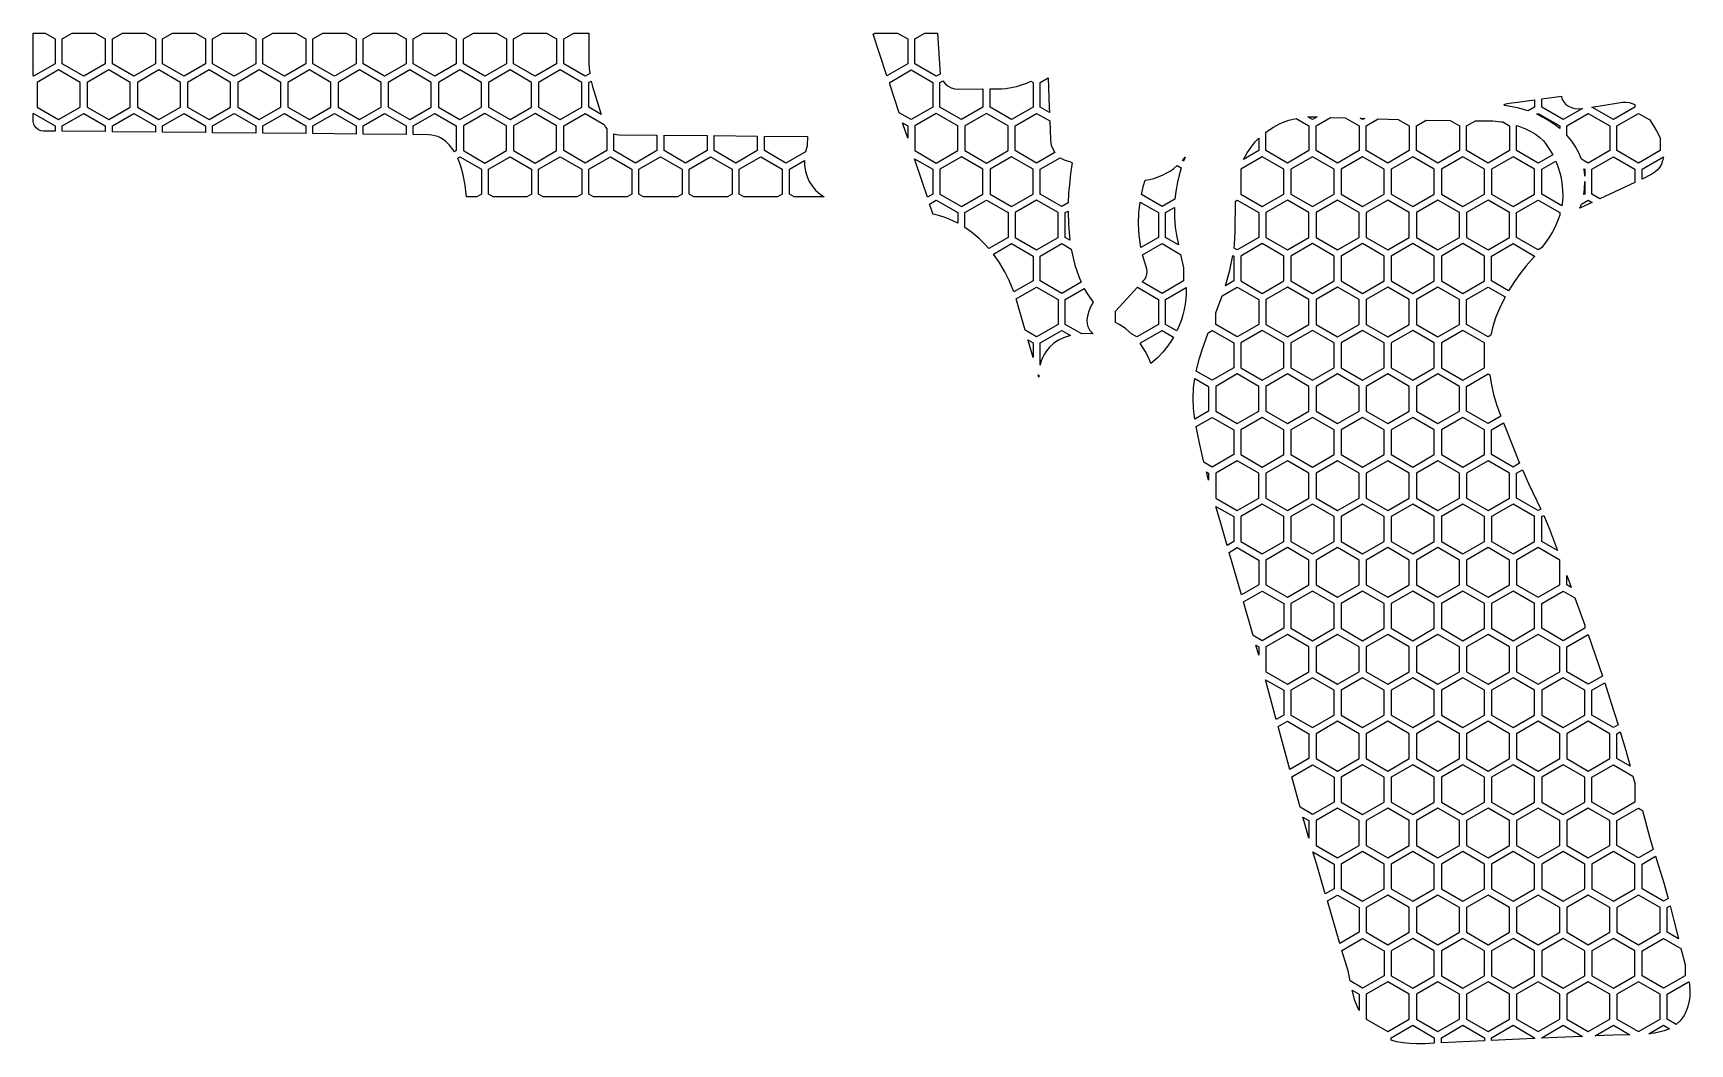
# Model space of a CAD drawing. Header units: millimetres. Extents: x 30 to 147, y -153 to -82.
import ezdxf

# ---------------------------------------------------------------- set-up
doc = ezdxf.new("R2010")
doc.units = ezdxf.units.MM

# ---------------------------------------------------------------- blocks, each defined once
blk = doc.blocks.new('HEX')
blk.add_lwpolyline([(1.516, 0.875), (0, 1.75), (-1.516, 0.875), (-1.516, -0.875), (0, -1.75), (1.516, -0.875)], close=True)

msp = doc.modelspace()

# ---------------------------------------------------------------- linework, layer by layer
for points in [[(30.169, -84.561), (30.169, -81.548), (31.012, -81.548), (31.715, -81.954), (31.715, -83.704), (30.2, -84.579), (30.169, -84.561)], [(32.919, -81.548), (34.543, -81.548), (35.246, -81.954), (35.246, -83.704), (33.731, -84.579), (32.215, -83.704), (32.215, -81.954), (32.919, -81.548)], [(36.45, -81.548), (38.074, -81.548), (38.777, -81.954), (38.777, -83.704), (37.262, -84.579), (35.746, -83.704), (35.746, -81.954), (36.45, -81.548)], [(39.981, -81.548), (41.605, -81.548), (42.308, -81.954), (42.308, -83.704), (40.793, -84.579), (39.277, -83.704), (39.277, -81.954), (39.981, -81.548)], [(43.512, -81.548), (45.136, -81.548), (45.84, -81.954), (45.84, -83.704), (44.324, -84.579), (42.808, -83.704), (42.808, -81.954), (43.512, -81.548)], [(47.043, -81.548), (48.667, -81.548), (49.371, -81.954), (49.371, -83.704), (47.855, -84.579), (46.34, -83.704), (46.34, -81.954), (47.043, -81.548)], [(50.574, -81.548), (52.198, -81.548), (52.902, -81.954), (52.902, -83.704), (51.386, -84.579), (49.871, -83.704), (49.871, -81.954), (50.574, -81.548)], [(54.105, -81.548), (55.729, -81.548), (56.433, -81.954), (56.433, -83.704), (54.917, -84.579), (53.402, -83.704), (53.402, -81.954), (54.105, -81.548)], [(57.637, -81.548), (59.26, -81.548), (59.964, -81.954), (59.964, -83.704), (58.448, -84.579), (56.933, -83.704), (56.933, -81.954), (57.637, -81.548)], [(61.168, -81.548), (62.791, -81.548), (63.495, -81.954), (63.495, -83.704), (61.979, -84.579), (60.464, -83.704), (60.464, -81.954), (61.168, -81.548)], [(64.699, -81.548), (66.322, -81.548), (67.026, -81.954), (67.026, -83.704), (65.511, -84.579), (63.995, -83.704), (63.995, -81.954), (64.699, -81.548)], [(69.297, -81.548), (69.298, -83.636), (69.318, -84.032), (69.36, -84.395), (69.042, -84.579), (67.526, -83.704), (67.526, -81.954), (68.23, -81.548), (69.297, -81.548)], [(90.284, -84.547), (89.308, -81.61), (89.422, -81.544), (91.034, -81.544), (91.744, -81.954), (91.744, -83.704), (90.284, -84.547)], [(92.953, -81.544), (93.83, -81.544), (94.021, -84.428), (93.759, -84.579), (92.244, -83.704), (92.244, -81.954), (92.953, -81.544)], [(69.46, -84.924), (69.563, -85.306), (70.163, -87.265), (69.292, -86.762), (69.292, -85.012), (69.46, -84.924)], [(91.15, -87.15), (90.478, -85.13), (90.478, -85.012), (91.994, -84.137), (93.509, -85.012), (93.509, -86.762), (91.994, -87.637), (91.15, -87.15)], [(94.209, -84.897), (94.409, -85.136), (94.599, -85.284), (94.814, -85.394), (95.05, -85.463), (95.302, -85.486), (97.04, -85.476), (97.04, -86.762), (95.525, -87.637), (94.009, -86.762), (94.009, -85.012), (94.209, -84.897)], [(97.54, -85.473), (98.369, -85.461), (98.654, -85.437), (99.031, -85.382), (99.403, -85.3), (99.767, -85.193), (100.123, -85.06), (100.422, -84.926), (100.571, -85.012), (100.571, -86.762), (99.056, -87.637), (97.54, -86.762), (97.54, -85.473)], [(101.622, -84.694), (101.702, -86.782), (101.716, -87.134), (101.071, -86.762), (101.071, -85.012), (101.622, -84.694)], [(135.427, -87.025), (134.676, -86.812), (133.785, -86.645), (133.727, -86.563), (133.866, -86.517), (134.08, -86.475), (134.68, -86.414), (135.882, -86.248), (135.882, -86.762), (135.427, -87.025)], [(136.382, -86.18), (137.773, -85.988), (137.809, -86.171), (137.907, -86.369), (138.055, -86.54), (138.272, -86.697), (138.483, -86.79), (138.704, -86.843), (138.966, -86.864), (139.258, -86.852), (137.898, -87.637), (136.382, -86.762), (136.382, -86.18)], [(30.901, -88.441), (30.718, -88.416), (30.552, -88.349), (30.383, -88.221), (30.275, -88.082), (30.213, -87.953), (30.172, -87.776), (30.169, -87.213), (30.2, -87.195), (31.715, -88.07), (31.715, -88.448), (30.901, -88.441)], [(35.246, -88.482), (32.215, -88.453), (32.215, -88.07), (33.731, -87.195), (35.246, -88.07), (35.246, -88.482)], [(38.777, -88.516), (35.746, -88.487), (35.746, -88.07), (37.262, -87.195), (38.777, -88.07), (38.777, -88.516)], [(42.308, -88.55), (39.277, -88.521), (39.277, -88.07), (40.793, -87.195), (42.308, -88.07), (42.308, -88.55)], [(45.84, -88.584), (42.808, -88.555), (42.808, -88.07), (44.324, -87.195), (45.84, -88.07), (45.84, -88.584)], [(49.371, -88.618), (46.34, -88.589), (46.34, -88.07), (47.855, -87.195), (49.371, -88.07), (49.371, -88.618)], [(52.902, -88.652), (49.871, -88.622), (49.871, -88.07), (51.386, -87.195), (52.902, -88.07), (52.902, -88.652)], [(56.433, -88.685), (53.402, -88.656), (53.402, -88.07), (54.917, -87.195), (56.433, -88.07), (56.433, -88.685)], [(59.744, -89.761), (59.49, -89.428), (59.194, -89.143), (59.028, -89.023), (58.851, -88.919), (58.662, -88.833), (58.46, -88.767), (58.245, -88.722), (58.016, -88.701), (56.933, -88.69), (56.933, -88.07), (58.448, -87.195), (59.964, -88.07), (59.964, -89.82), (59.83, -89.898), (59.744, -89.761)], [(70.381, -87.968), (70.471, -88.156), (70.557, -88.281), (70.557, -89.82), (69.042, -90.695), (67.526, -89.82), (67.526, -88.07), (69.042, -87.195), (70.381, -87.968)], [(101.739, -87.725), (101.79, -89.049), (101.816, -89.281), (101.85, -89.43), (101.928, -89.643), (102.109, -89.952), (100.821, -90.695), (99.306, -89.82), (99.306, -88.07), (100.821, -87.195), (101.739, -87.725)], [(119.909, -87.445), (120.259, -87.441), (120.566, -87.45), (120.242, -87.637), (119.909, -87.445)], [(121.518, -87.478), (122.551, -87.509), (123.524, -88.07), (123.524, -89.82), (122.008, -90.695), (120.492, -89.82), (120.492, -88.07), (121.518, -87.478)], [(137.648, -88.26), (137.275, -87.971), (136.823, -87.671), (136.479, -87.475), (136.026, -87.256), (136.132, -87.195), (137.648, -88.07), (137.648, -88.26)], [(139.184, -90.419), (139.006, -89.977), (138.743, -89.497), (138.507, -89.155), (138.148, -88.729), (138.148, -88.07), (139.663, -87.195), (141.179, -88.07), (141.179, -89.82), (139.663, -90.695), (139.184, -90.419)], [(139.913, -86.762), (141.646, -86.466), (142.06, -86.416), (142.302, -86.413), (142.541, -86.438), (142.742, -86.491), (142.945, -86.576), (142.945, -86.762), (141.429, -87.637), (139.913, -86.762)], [(143.997, -87.658), (144.452, -88.414), (144.71, -88.923), (144.71, -89.82), (143.195, -90.695), (141.679, -89.82), (141.679, -88.07), (143.195, -87.195), (143.997, -87.658)], [(71.057, -88.64), (71.252, -88.691), (71.434, -88.708), (74.088, -88.73), (74.088, -89.82), (72.573, -90.695), (71.057, -89.82), (71.057, -88.64)], [(91.744, -88.936), (91.407, -87.925), (91.387, -87.864), (91.744, -88.07), (91.744, -88.936)], [(116.961, -88.515), (117.489, -88.159), (117.909, -87.937), (118.127, -87.84), (118.575, -87.676), (119.083, -87.545), (119.992, -88.07), (119.992, -89.82), (118.477, -90.695), (116.961, -89.82), (116.961, -88.515)], [(123.606, -87.54), (123.924, -87.55), (123.774, -87.637), (123.606, -87.54)], [(124.874, -87.579), (126.275, -87.62), (127.055, -88.07), (127.055, -89.82), (125.539, -90.695), (124.024, -89.82), (124.024, -88.07), (124.874, -87.579)], [(128.256, -87.665), (129.929, -87.691), (130.586, -88.07), (130.586, -89.82), (129.07, -90.695), (127.555, -89.82), (127.555, -88.07), (128.256, -87.665)], [(131.71, -87.709), (132.938, -87.721), (133.532, -87.781), (133.65, -87.8), (134.117, -88.07), (134.117, -89.82), (132.601, -90.695), (131.086, -89.82), (131.086, -88.07), (131.71, -87.709)], [(134.646, -88.053), (135.242, -88.283), (135.611, -88.464), (135.95, -88.666), (136.25, -88.89), (136.501, -89.134), (136.65, -89.321), (136.937, -89.732), (137.156, -90.104), (136.132, -90.695), (134.617, -89.82), (134.617, -88.07), (134.646, -88.053)], [(74.588, -88.734), (77.619, -88.76), (77.619, -89.82), (76.104, -90.695), (74.588, -89.82), (74.588, -88.734)], [(78.119, -88.764), (81.15, -88.789), (81.15, -89.82), (79.635, -90.695), (78.119, -89.82), (78.119, -88.764)], [(84.674, -89.485), (84.555, -89.893), (83.166, -90.695), (81.65, -89.82), (81.65, -88.793), (84.682, -88.819), (84.674, -89.485)], [(115.392, -90.438), (115.648, -89.965), (115.914, -89.572), (116.214, -89.205), (116.461, -88.948), (116.461, -89.82), (115.392, -90.438)], [(60.67, -93.067), (60.64, -92.673), (60.587, -92.244), (60.45, -91.522), (60.285, -90.924), (60.061, -90.341), (60.214, -90.253), (61.729, -91.128), (61.729, -92.878), (61.402, -93.067), (60.67, -93.067)], [(64.933, -93.067), (62.557, -93.067), (62.229, -92.878), (62.229, -91.128), (63.745, -90.253), (65.261, -91.128), (65.261, -92.878), (64.933, -93.067)], [(68.464, -93.067), (66.089, -93.067), (65.761, -92.878), (65.761, -91.128), (67.276, -90.253), (68.792, -91.128), (68.792, -92.878), (68.464, -93.067)], [(71.995, -93.067), (69.62, -93.067), (69.292, -92.878), (69.292, -91.128), (70.807, -90.253), (72.323, -91.128), (72.323, -92.878), (71.995, -93.067)], [(75.526, -93.067), (73.151, -93.067), (72.823, -92.878), (72.823, -91.128), (74.338, -90.253), (75.854, -91.128), (75.854, -92.878), (75.526, -93.067)], [(79.057, -93.067), (76.682, -93.067), (76.354, -92.878), (76.354, -91.128), (77.869, -90.253), (79.385, -91.128), (79.385, -92.878), (79.057, -93.067)], [(82.588, -93.067), (80.213, -93.067), (79.885, -92.878), (79.885, -91.128), (81.4, -90.253), (82.916, -91.128), (82.916, -92.878), (82.588, -93.067)], [(84.481, -90.513), (84.489, -90.832), (84.557, -91.284), (84.689, -91.718), (84.814, -91.993), (85.054, -92.375), (85.25, -92.605), (85.598, -92.903), (85.866, -93.067), (83.744, -93.067), (83.416, -92.878), (83.416, -91.128), (84.481, -90.513)], [(93.128, -93.098), (92.733, -91.913), (92.226, -90.387), (93.509, -91.128), (93.509, -92.878), (93.128, -93.098)], [(102.489, -90.318), (102.748, -90.463), (102.961, -90.539), (103.155, -90.581), (103.327, -90.68), (103.211, -91.422), (103.124, -92.193), (103.076, -92.813), (103.044, -93.489), (102.587, -93.753), (101.071, -92.878), (101.071, -91.128), (102.489, -90.318)], [(108.194, -92.913), (108.351, -92.271), (108.467, -91.894), (108.778, -91.844), (109.083, -91.77), (109.382, -91.673), (109.672, -91.555), (109.952, -91.416), (110.22, -91.257), (110.476, -91.08), (110.726, -90.875), (110.998, -91.032), (110.847, -91.552), (110.732, -92.041), (110.618, -92.7), (110.559, -93.228), (109.649, -93.753), (108.194, -92.913)], [(111.089, -90.507), (111.21, -90.362), (111.272, -90.28), (111.165, -90.551), (111.089, -90.507)], [(137.376, -90.554), (137.523, -90.927), (137.664, -91.387), (137.745, -91.742), (137.806, -92.106), (137.853, -92.605), (137.863, -93.032), (137.845, -93.369), (137.804, -93.699), (136.382, -92.878), (136.382, -91.128), (137.376, -90.554)], [(142.945, -92.052), (140.478, -93.204), (139.913, -92.878), (139.913, -91.128), (141.429, -90.253), (142.945, -91.128), (142.945, -92.052)], [(144.949, -90.259), (144.895, -90.535), (144.804, -90.78), (144.673, -91.005), (144.534, -91.17), (144.34, -91.338), (144.124, -91.481), (143.445, -91.819), (143.445, -91.128), (144.949, -90.259)], [(139.347, -92.916), (139.394, -92.502), (139.413, -91.998), (139.413, -92.878), (139.347, -92.916)], [(139.413, -91.627), (139.384, -91.273), (139.357, -91.096), (139.413, -91.128), (139.413, -91.627)], [(95.275, -94.933), (94.665, -94.644), (94.301, -94.507), (93.921, -94.389), (93.525, -94.292), (93.529, -94.305), (93.289, -93.583), (93.759, -93.311), (95.275, -94.186), (95.275, -94.933)], [(97.453, -96.711), (97.012, -96.233), (96.771, -96), (96.245, -95.557), (95.775, -95.228), (95.775, -94.186), (97.29, -93.311), (98.806, -94.186), (98.806, -95.936), (97.453, -96.711)], [(114.717, -96.679), (114.782, -96.026), (114.81, -95.49), (114.833, -93.376), (114.946, -93.311), (116.461, -94.186), (116.461, -95.936), (114.946, -96.811), (114.717, -96.679)], [(137.648, -94.367), (137.496, -94.797), (137.296, -95.242), (137.144, -95.531), (136.89, -95.953), (136.61, -96.361), (136.375, -96.671), (136.132, -96.811), (134.617, -95.936), (134.617, -94.186), (136.132, -93.311), (137.648, -94.186), (137.648, -94.367)], [(139.923, -93.464), (139.78, -93.53), (139.068, -93.863), (139.181, -93.589), (139.663, -93.311), (139.923, -93.464)], [(103.037, -94.071), (103.062, -95.025), (103.163, -96.124), (102.837, -95.936), (102.837, -94.186), (103.037, -94.071)], [(108.167, -96.648), (108.04, -95.779), (107.995, -94.994), (108.016, -94.208), (108.1, -93.436), (109.399, -94.186), (109.399, -95.936), (108.167, -96.648)], [(110.526, -93.824), (110.532, -94.535), (110.586, -95.201), (110.67, -95.783), (110.804, -96.458), (109.899, -95.936), (109.899, -94.186), (110.526, -93.824)], [(99.222, -99.773), (98.893, -98.97), (98.586, -98.364), (98.175, -97.678), (97.773, -97.11), (99.056, -96.369), (100.571, -97.244), (100.571, -98.994), (99.222, -99.773)], [(103.319, -97.07), (103.52, -97.888), (103.645, -98.29), (103.789, -98.685), (103.955, -99.079), (102.587, -99.869), (101.071, -98.994), (101.071, -97.244), (102.587, -96.369), (103.26, -96.758), (103.319, -97.07)], [(108.256, -99.065), (108.435, -98.862), (108.525, -98.714), (108.59, -98.526), (108.609, -98.358), (108.579, -98.134), (108.434, -97.705), (108.28, -97.16), (109.649, -96.369), (110.955, -97.123), (111.165, -98.08), (111.165, -98.994), (109.649, -99.869), (108.256, -99.065)], [(135.879, -97.265), (135.293, -97.927), (134.865, -98.465), (134.467, -99.025), (134.051, -99.687), (132.851, -98.994), (132.851, -97.244), (134.367, -96.369), (135.882, -97.244), (135.879, -97.265)], [(114.111, -99.332), (114.42, -98.245), (114.637, -97.21), (114.696, -97.244), (114.696, -98.994), (114.111, -99.332)], [(100.01, -102.459), (99.37, -100.265), (100.821, -99.427), (102.337, -100.302), (102.337, -102.052), (100.821, -102.927), (100.01, -102.459)], [(104.337, -99.811), (104.562, -100.161), (104.811, -100.495), (104.639, -100.781), (104.485, -101.13), (104.392, -101.468), (104.364, -101.741), (104.386, -102.021), (104.437, -102.206), (104.578, -102.475), (104.769, -102.687), (104.719, -102.716), (104.343, -102.704), (103.992, -102.719), (102.837, -102.052), (102.837, -100.302), (104.179, -99.527), (104.337, -99.811)], [(107.508, -102.71), (107.094, -102.361), (106.867, -102.203), (106.631, -102.06), (106.368, -101.926), (106.368, -101.132), (107.911, -99.443), (109.399, -100.302), (109.399, -102.052), (107.884, -102.927), (107.508, -102.71)], [(111.344, -99.468), (111.348, -99.891), (111.325, -100.265), (111.28, -100.638), (111.213, -101.008), (111.124, -101.374), (111.015, -101.734), (110.884, -102.089), (110.696, -102.512), (109.899, -102.052), (109.899, -100.302), (111.344, -99.468)], [(113.434, -101.236), (113.873, -100.047), (114.946, -99.427), (116.461, -100.302), (116.461, -102.052), (114.946, -102.927), (113.43, -102.052), (113.434, -101.236)], [(133.806, -100.123), (133.399, -100.946), (133.13, -101.604), (132.937, -102.211), (132.81, -102.806), (132.601, -102.927), (131.086, -102.052), (131.086, -100.302), (132.601, -99.427), (133.806, -100.123)], [(103.207, -102.843), (102.724, -102.997), (102.372, -103.163), (102.036, -103.379), (101.728, -103.653), (101.458, -103.991), (101.34, -104.186), (101.237, -104.399), (101.149, -104.631), (101.071, -104.915), (101.071, -103.36), (102.587, -102.485), (103.207, -102.843)], [(108.712, -104.431), (108.457, -103.93), (108.134, -103.429), (108.134, -103.36), (109.649, -102.485), (110.462, -102.955), (110.272, -103.264), (110.056, -103.576), (109.698, -104.022), (109.302, -104.437), (108.87, -104.819), (108.712, -104.431)], [(112.064, -105.341), (112.294, -104.439), (112.476, -103.847), (112.895, -102.65), (113.18, -102.485), (114.696, -103.36), (114.696, -105.11), (113.18, -105.985), (112.064, -105.341)], [(100.571, -104.382), (100.226, -103.198), (100.213, -103.153), (100.571, -103.36), (100.571, -104.382)], [(100.976, -105.769), (100.928, -105.605), (100.982, -105.636), (100.976, -105.769)], [(111.963, -108.726), (111.867, -107.967), (111.836, -107.243), (111.87, -106.52), (111.961, -105.859), (112.93, -106.418), (112.93, -108.168), (111.963, -108.726)], [(132.722, -105.613), (132.813, -106.204), (132.994, -106.995), (133.226, -107.765), (133.499, -108.525), (132.601, -109.043), (131.086, -108.168), (131.086, -106.418), (132.601, -105.543), (132.722, -105.613)], [(112.598, -111.764), (112.282, -110.411), (112.052, -109.252), (113.18, -108.601), (114.696, -109.476), (114.696, -111.226), (113.18, -112.101), (112.598, -111.764)], [(133.683, -108.996), (134.33, -110.58), (134.823, -111.838), (134.367, -112.101), (132.851, -111.226), (132.851, -109.476), (133.683, -108.996)], [(112.93, -113.03), (112.821, -112.623), (112.773, -112.444), (112.93, -112.534), (112.93, -113.03)], [(135.018, -112.302), (135.455, -113.264), (136.31, -115.056), (136.132, -115.159), (134.617, -114.284), (134.617, -112.534), (135.018, -112.302)], [(114.226, -117.614), (113.759, -115.993), (113.439, -114.867), (114.696, -115.592), (114.696, -117.342), (114.226, -117.614)], [(136.52, -115.513), (136.931, -116.479), (137.494, -117.984), (136.382, -117.342), (136.382, -115.592), (136.52, -115.513)], [(115.24, -121.105), (114.369, -118.108), (114.946, -117.775), (116.461, -118.65), (116.461, -120.4), (115.24, -121.105)], [(138.148, -119.749), (138.35, -120.297), (138.452, -120.576), (138.148, -120.4), (138.148, -119.749)], [(116.066, -123.961), (115.384, -121.6), (116.711, -120.833), (118.227, -121.708), (118.227, -123.458), (116.711, -124.333), (116.066, -123.961)], [(138.721, -121.308), (139.413, -123.23), (139.413, -123.458), (137.898, -124.333), (136.382, -123.458), (136.382, -121.708), (137.898, -120.833), (138.721, -121.308)], [(116.461, -125.352), (116.264, -124.652), (116.461, -124.766), (116.461, -125.352)], [(139.65, -123.899), (140.651, -126.821), (139.663, -127.391), (138.148, -126.516), (138.148, -124.766), (139.65, -123.899)], [(117.695, -129.881), (117.338, -128.56), (116.936, -127.079), (118.227, -127.824), (118.227, -129.574), (117.695, -129.881)], [(140.814, -127.304), (141.278, -128.725), (141.756, -130.26), (141.429, -130.449), (139.913, -129.574), (139.913, -127.824), (140.814, -127.304)], [(118.651, -133.407), (117.831, -130.38), (118.477, -130.007), (119.992, -130.882), (119.992, -132.632), (118.651, -133.407)], [(141.905, -130.752), (142.294, -132.069), (142.611, -133.17), (141.679, -132.632), (141.679, -130.882), (141.905, -130.752)], [(119.373, -136.063), (118.786, -133.906), (120.242, -133.065), (121.758, -133.94), (121.758, -135.69), (120.242, -136.565), (119.373, -136.063)], [(142.806, -133.86), (142.945, -134.357), (142.945, -135.69), (141.429, -136.565), (139.913, -135.69), (139.913, -133.94), (141.429, -133.065), (142.806, -133.86)], [(143.473, -136.284), (143.974, -138.131), (144.237, -139.021), (143.195, -139.623), (141.679, -138.748), (141.679, -136.998), (143.195, -136.123), (143.473, -136.284)], [(119.992, -138.24), (119.646, -137.065), (119.56, -136.749), (119.992, -136.998), (119.992, -138.24)], [(121.146, -142.159), (120.517, -140.023), (120.275, -139.2), (121.758, -140.056), (121.758, -141.806), (121.146, -142.159)], [(144.389, -139.511), (144.98, -141.39), (145.295, -142.488), (144.96, -142.681), (143.445, -141.806), (143.445, -140.056), (144.389, -139.511)], [(122.172, -145.644), (121.292, -142.653), (122.008, -142.239), (123.524, -143.114), (123.524, -144.864), (122.172, -145.644)], [(145.423, -142.991), (145.674, -144.039), (146.008, -145.325), (145.21, -144.864), (145.21, -143.114), (145.423, -142.991)], [(122.893, -148.289), (122.743, -147.583), (122.318, -146.138), (123.774, -145.297), (125.289, -146.172), (125.289, -147.922), (123.774, -148.797), (122.893, -148.289)], [(146.182, -146.003), (146.476, -147.127), (146.476, -147.922), (144.96, -148.797), (143.445, -147.922), (143.445, -146.172), (144.96, -145.297), (146.182, -146.003)], [(123.524, -150.361), (123.382, -150.059), (123.235, -149.67), (123.036, -148.949), (123.524, -149.23), (123.524, -150.361)], [(146.812, -148.914), (146.802, -149.386), (146.765, -149.698), (146.699, -150.005), (146.631, -150.229), (146.514, -150.516), (146.405, -150.72), (146.279, -150.913), (146.133, -151.093), (145.856, -151.353), (145.21, -150.98), (145.21, -149.23), (146.726, -148.355), (146.758, -148.374), (146.784, -148.569), (146.812, -148.914)], [(128.82, -152.682), (128.158, -152.714), (127.566, -152.72), (127.096, -152.702), (126.631, -152.656), (126.149, -152.569), (125.789, -152.462), (125.789, -152.288), (127.305, -151.413), (128.82, -152.288), (128.82, -152.682)], [(132.351, -152.513), (129.32, -152.652), (129.32, -152.288), (130.836, -151.413), (132.351, -152.288), (132.351, -152.513)], [(135.882, -152.346), (134.812, -152.394), (132.851, -152.489), (132.851, -152.288), (134.367, -151.413), (135.882, -152.288), (135.882, -152.346)], [(139.249, -152.194), (137.447, -152.282), (136.382, -152.325), (136.382, -152.288), (137.898, -151.413), (139.249, -152.194)], [(142.58, -152.078), (141.414, -152.102), (140.152, -152.151), (141.429, -151.413), (142.58, -152.078)], [(145.374, -151.652), (145.012, -151.798), (144.626, -151.905), (144.327, -151.964), (143.912, -152.018), (144.96, -151.413), (145.374, -151.652)]]:
    msp.add_lwpolyline(points, close=True)

# ---------------------------------------------------------------- block references
for p in [(31.965, -85.887), (35.496, -85.887), (39.027, -85.887), (42.558, -85.887), (46.09, -85.887), (49.621, -85.887), (53.152, -85.887), (56.683, -85.887), (60.214, -85.887), (63.745, -85.887), (67.276, -85.887), (61.979, -88.945), (65.511, -88.945), (93.759, -88.945), (97.29, -88.945), (95.525, -92.003), (99.056, -92.003), (116.711, -92.003), (120.242, -92.003), (123.774, -92.003), (127.305, -92.003), (130.836, -92.003), (134.367, -92.003), (100.821, -95.061), (118.477, -95.061), (122.008, -95.061), (125.539, -95.061), (129.07, -95.061), (132.601, -95.061), (116.711, -98.119), (120.242, -98.119), (123.774, -98.119), (127.305, -98.119), (130.836, -98.119), (118.477, -101.177), (122.008, -101.177), (125.539, -101.177), (129.07, -101.177), (116.711, -104.235), (120.242, -104.235), (123.774, -104.235), (127.305, -104.235), (130.836, -104.235), (114.946, -107.293), (118.477, -107.293), (122.008, -107.293), (125.539, -107.293), (129.07, -107.293), (116.711, -110.351), (120.242, -110.351), (123.774, -110.351), (127.305, -110.351), (130.836, -110.351), (114.946, -113.409), (118.477, -113.409), (122.008, -113.409), (125.539, -113.409), (129.07, -113.409), (132.601, -113.409), (116.711, -116.467), (120.242, -116.467), (123.774, -116.467), (127.305, -116.467), (130.836, -116.467), (134.367, -116.467), (118.477, -119.525), (122.008, -119.525), (125.539, -119.525), (129.07, -119.525), (132.601, -119.525), (136.132, -119.525), (120.242, -122.583), (123.774, -122.583), (127.305, -122.583), (130.836, -122.583), (134.367, -122.583), (118.477, -125.641), (122.008, -125.641), (125.539, -125.641), (129.07, -125.641), (132.601, -125.641), (136.132, -125.641), (120.242, -128.699), (123.774, -128.699), (127.305, -128.699), (130.836, -128.699), (134.367, -128.699), (137.898, -128.699), (122.008, -131.757), (125.539, -131.757), (129.07, -131.757), (132.601, -131.757), (136.132, -131.757), (139.663, -131.757), (123.774, -134.815), (127.305, -134.815), (130.836, -134.815), (134.367, -134.815), (137.898, -134.815), (122.008, -137.873), (125.539, -137.873), (129.07, -137.873), (132.601, -137.873), (136.132, -137.873), (139.663, -137.873), (123.774, -140.931), (127.305, -140.931), (130.836, -140.931), (134.367, -140.931), (137.898, -140.931), (141.429, -140.931), (125.539, -143.989), (129.07, -143.989), (132.601, -143.989), (136.132, -143.989), (139.663, -143.989), (143.195, -143.989), (127.305, -147.047), (130.836, -147.047), (134.367, -147.047), (137.898, -147.047), (141.429, -147.047), (125.539, -150.105), (129.07, -150.105), (132.601, -150.105), (136.132, -150.105), (139.663, -150.105), (143.195, -150.105)]:
    msp.add_blockref('HEX', p)

doc.saveas('drawing.dxf')
